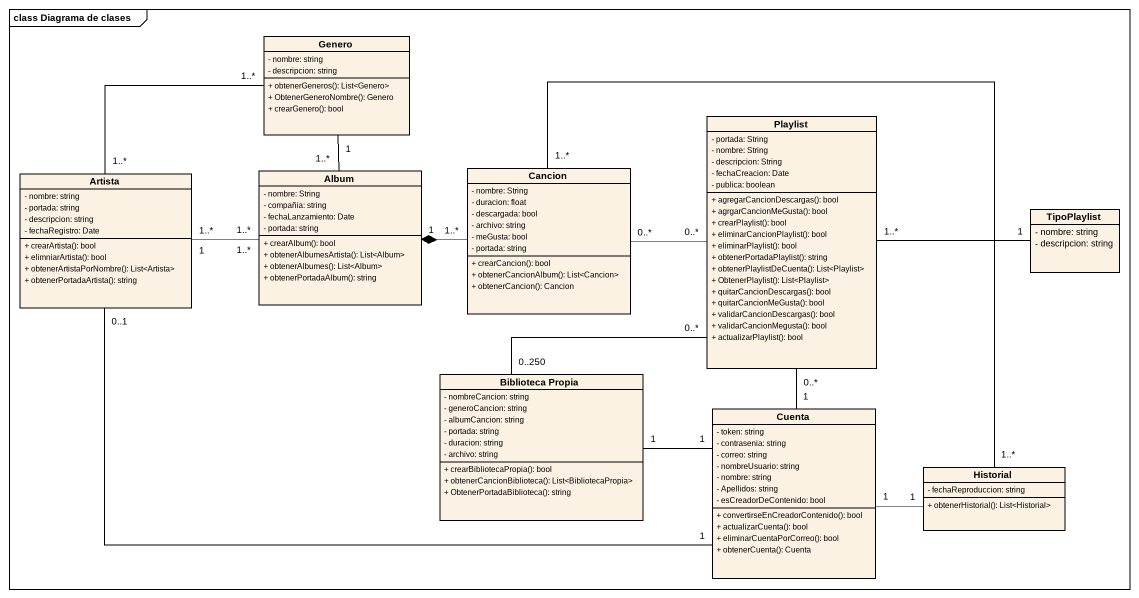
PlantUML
@startuml
mainframe class Diagrama de clases
hide circle
hide empty members
skinparam classAttributeIconSize 0
class Genero {
  - nombre: string
  - descripcion: string
  + obtenerGeneros(): List<Genero>
  + ObtenerGeneroNombre(): Genero
  + crearGenero(): bool
}
class Playlist {
  - portada: String
  - nombre: String
  - descripcion: String
  - fechaCreacion: Date
  - publica: boolean
  + agregarCancionDescargas(): bool
  + agrgarCancionMeGusta(): bool
  + crearPlaylist(): bool
  + eliminarCancionPlaylist(): bool
  + eliminarPlaylist(): bool
  + obtenerPortadaPlaylist(): string
  + obtenerPlaylistDeCuenta(): List<Playlist>
  + ObtenerPlaylist(): List<Playlist>
  + quitarCancionDescargas(): bool
  + quitarCancionMeGusta(): bool
  + validarCancionDescargas(): bool
  + validarCancionMegusta(): bool
  + actualizarPlaylist(): bool
}
class Cancion {
  - nombre: String
  - duracion: float
  - descargada: bool
  - archivo: string
  - meGusta: bool
  - portada: string
  + crearCancion(): bool
  + obtenerCancionAlbum(): List<Cancion>
  + obtenerCancion(): Cancion
}
class Artista {
  - nombre: string
  - portada: string
  - descripcion: string
  - fechaRegistro: Date
  + crearArtista(): bool
  + elimniarArtista(): bool
  + obtenerArtistaPorNombre(): List<Artista>
  + obtenerPortadaArtista(): string
}
class Album {
  - nombre: String
  - compañia: string
  - fechaLanzamiento: Date
  - portada: string
  + crearAlbum(): bool
  + obtenerAlbumesArtista(): List<Album>
  + obtenerAlbumes(): List<Album>
  + obtenerPortadaAlbum(): string
}
class TipoPlaylist {
  - nombre: string
  - descripcion: string
}
class "Biblioteca Propia" as Biblioteca_Propia {
  - nombreCancion: string
  - generoCancion: string
  - albumCancion: string
  - portada: string
  - duracion: string
  - archivo: string
  + crearBibliotecaPropia(): bool
  + obtenerCancionBiblioteca(): List<BibliotecaPropia>
  + ObtenerPortadaBiblioteca(): string
}
class Cuenta {
  - token: string
  - contrasenia: string
  - correo: string
  - nombreUsuario: string
  - nombre: string
  - Apellidos: string
  - esCreadorDeContenido: bool
  + convertirseEnCreadorContenido(): bool
  + actualizarCuenta(): bool
  + eliminarCuentaPorCorreo(): bool
  + obtenerCuenta(): Cuenta
}
class Historial {
  - fechaReproduccion: string
  + obtenerHistorial(): List<Historial>
}
Genero "1" -- "1..*" Album
Playlist "0..*" -- "1" Cuenta
Cancion "0..*" -right- "0..*" Playlist
Cancion "1..*" -left-* "1" Album
Cancion "1..*" -right- "1..*" Historial
Artista "1..*" -up- "1..*" Genero
Artista "1..*" -right- "1..*" Album
Artista "1" -right- "1..*" Album
TipoPlaylist "1" -left- "1..*" Playlist
Biblioteca_Propia "0..250" -up- "0..*" Playlist
Biblioteca_Propia "1" -right- "1" Cuenta
Cuenta "1" -left- "0..1" Artista
Cuenta "1" -right- "1" Historial
@enduml
